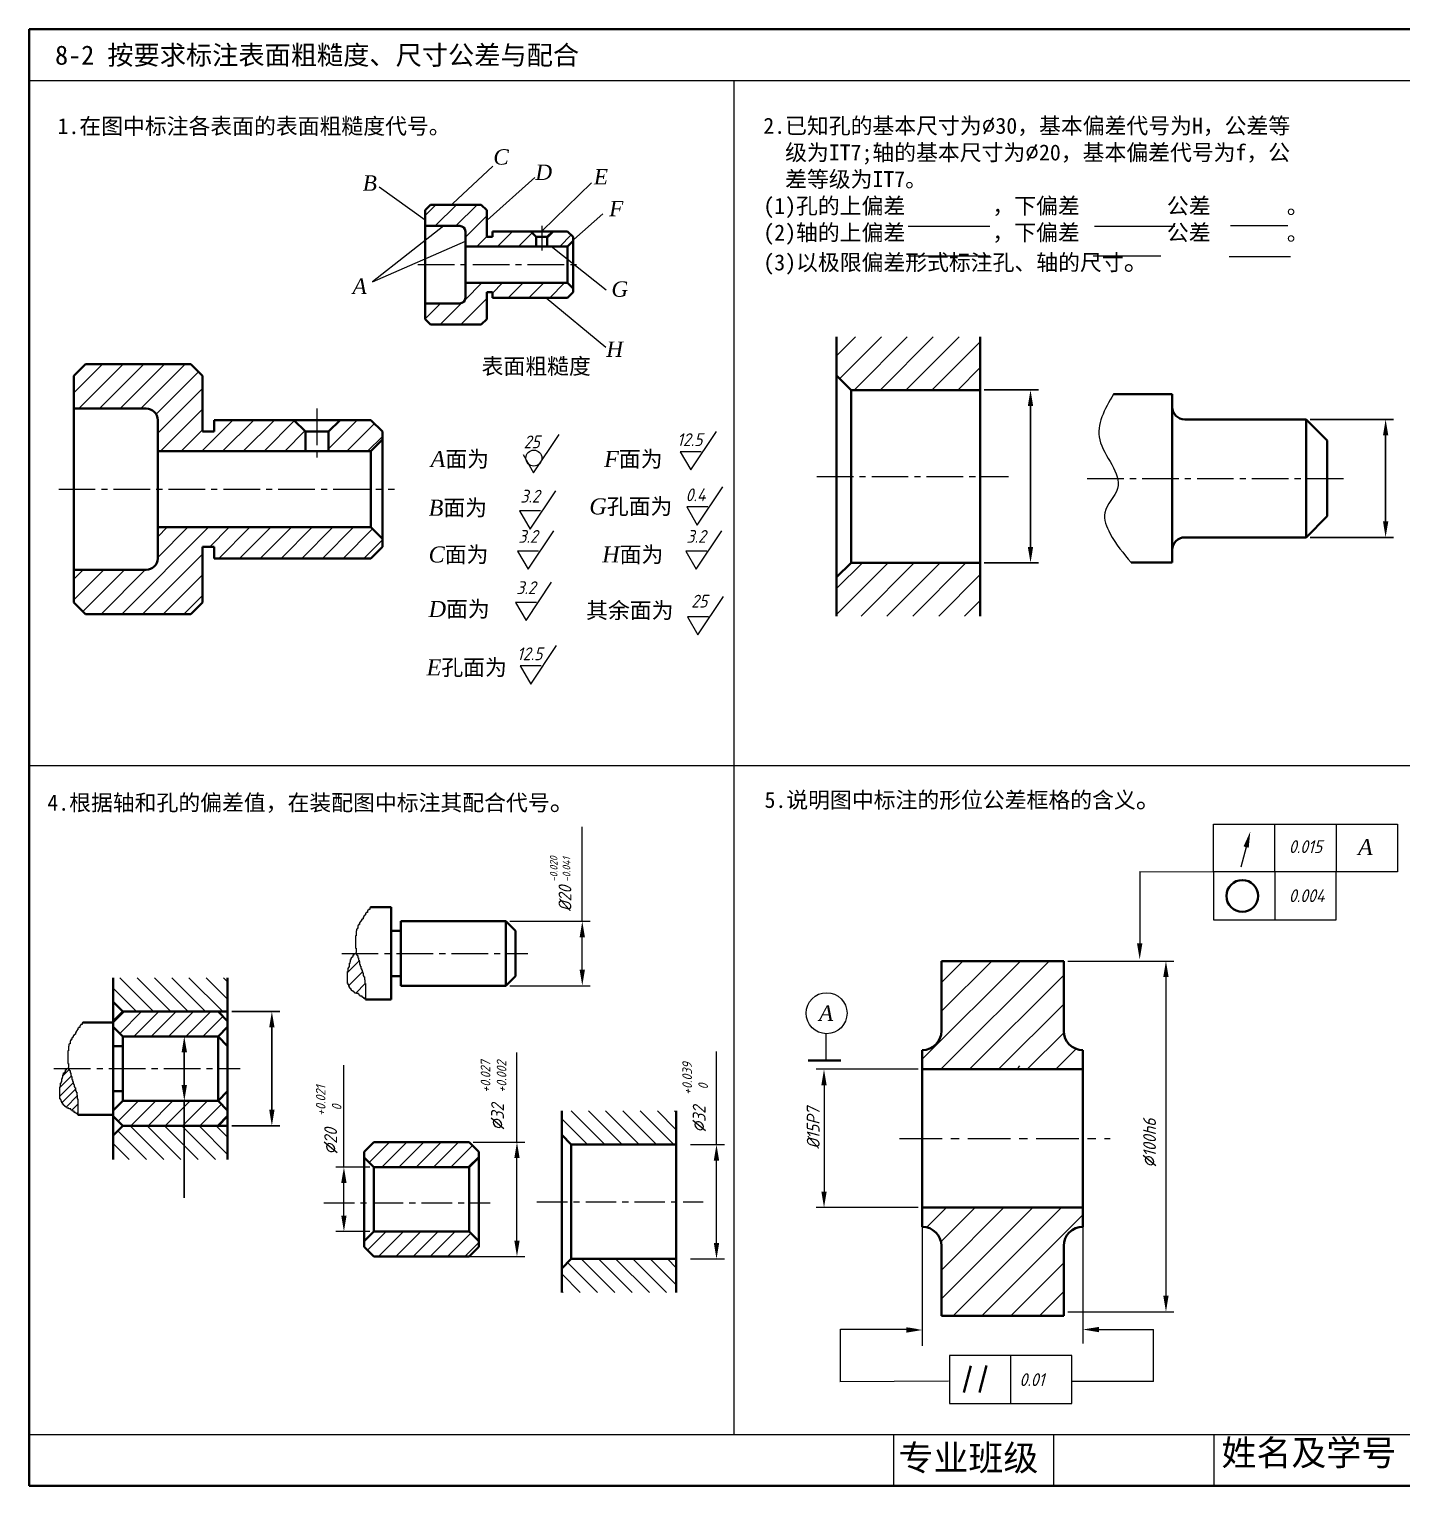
# Model space of a CAD drawing. Header units: metres. Extents: x 616 to 946, y -1678 to -1451.
# Drawn here: x 616.3 to 830.6, y -1678.4 to -1450.9 of the extents above; entities that cross this region are included whole.
import ezdxf

# ---------------------------------------------------------------- set-up
doc = ezdxf.new("R2010")
doc.units = ezdxf.units.M
doc.header["$LTSCALE"] = 0.3
doc.linetypes.add('CENTER', pattern=[50.8, 31.75, -6.35, 6.35, -6.35])
doc.linetypes.add('CENTER2', pattern=[28.575, 19.05, -3.175, 3.175, -3.175])
doc.layers.get('0').update_dxf_attribs({"lineweight": 40})
for name, color, linetype, lineweight in [('剖面线', 7, 'Continuous', 9), ('图', 7, 'Continuous', 13), ('点画线', 7, 'CENTER', 15), ('粗线', 7, 'Continuous', 40), ('细线', 7, 'Continuous', 13)]:
    doc.layers.add(name, color=color, linetype=linetype, lineweight=lineweight)
doc.styles.get("Standard").update_dxf_attribs({"font": 'TIMES.TTF', "height": 8})
doc.styles.add('style1', font='TIMESI.TTF', dxfattribs={"height": 8})
doc.styles.add('数字', font='isocp.shx', dxfattribs={"oblique": 15, "height": 2})
doc.dimstyles.new('ISO-25', dxfattribs={"dimtxt": 2, "dimasz": 2.5, "dimexe": 1.25, "dimexo": 0.625, "dimtad": 1, "dimtxsty": 'Standard', "dimcen": 2.5, "dimadec": 0, "dimazin": 0, "dimtfac": 1, "dimtmove": 0, "dimatfit": 3, "dimfxl": 0, "dimarcsym": 0})

# ---------------------------------------------------------------- blocks, each defined once
blk = doc.blocks.new('*D0')
at = {"layer": 'Defpoints', "color": 0}
for p in [(764.74, -1507.26), (764.74, -1534.26), (772.61, -1534.26)]:
    blk.add_point(p, dxfattribs=at)
at = {"layer": '图', "color": 0, "lineweight": -2}
for p, q in [((765.37, -1507.26), (773.86, -1507.26)), ((772.61, -1509.76), (772.61, -1531.76)), ((765.37, -1534.26), (773.86, -1534.26))]:
    blk.add_line(p, q, dxfattribs=at)
at = {"layer": '图', "color": 0}
for points in [[(772.19, -1509.76), (773.02, -1509.76), (772.61, -1507.26)], [(772.19, -1531.76), (773.02, -1531.76), (772.61, -1534.26)]]:
    blk.add_solid(points, dxfattribs=at)
at = {"layer": '图', "color": 0, "insert": (767.98, -1520.76), "char_height": 8, "attachment_point": 5, "rotation": 90}
blk.add_mtext('{\\f宋体|b0|i0|c134|p54; }', dxfattribs=at)
blk = doc.blocks.new('*D1')
at = {"layer": 'Defpoints', "color": 0}
for p in [(815.63, -1511.86), (815.63, -1530.28), (828.05, -1530.28)]:
    blk.add_point(p, dxfattribs=at)
at = {"layer": '图', "color": 0, "lineweight": -2}
for p, q in [((816.26, -1511.86), (829.3, -1511.86)), ((828.05, -1514.36), (828.05, -1527.78)), ((816.26, -1530.28), (829.3, -1530.28))]:
    blk.add_line(p, q, dxfattribs=at)
at = {"layer": '图', "color": 0}
for points in [[(827.64, -1514.36), (828.47, -1514.36), (828.05, -1511.86)], [(827.64, -1527.78), (828.47, -1527.78), (828.05, -1530.28)]]:
    blk.add_solid(points, dxfattribs=at)
at = {"layer": '图', "color": 0, "insert": (823.43, -1521.07), "char_height": 8, "attachment_point": 5, "rotation": 90}
blk.add_mtext('{\\f宋体|b0|i0|c134|p54; }', dxfattribs=at)
blk = doc.blocks.new('*D2')
at = {"layer": 'Defpoints', "color": 0}
for p in [(645.59, -1608.21), (640.49, -1618.28), (645.76, -1618.28)]:
    blk.add_point(p, dxfattribs=at)
at = {"layer": '细线', "color": 0, "lineweight": -2}
for p, q in [((644.96, -1608.21), (639.24, -1608.21)), ((640.49, -1610.71), (640.49, -1615.78)), ((645.14, -1618.28), (639.24, -1618.28)), ((640.49, -1618.28), (640.49, -1633.41))]:
    blk.add_line(p, q, dxfattribs=at)
at = {"layer": '细线', "color": 0}
for points in [[(640.07, -1610.71), (640.91, -1610.71), (640.49, -1608.21)], [(640.07, -1615.78), (640.91, -1615.78), (640.49, -1618.28)]]:
    blk.add_solid(points, dxfattribs=at)
at = {"layer": '细线', "color": 0, "insert": (635.86, -1627.09), "char_height": 8, "attachment_point": 5, "rotation": 90}
blk.add_mtext('{\\f宋体|b0|i0|c134|p54; }', dxfattribs=at)
blk = doc.blocks.new('*D3')
at = {"layer": 'Defpoints', "color": 0}
for p in [(647.26, -1604.31), (647.26, -1622.18), (654.16, -1622.18)]:
    blk.add_point(p, dxfattribs=at)
at = {"layer": '细线', "color": 0, "lineweight": -2}
for p, q in [((647.89, -1604.31), (655.41, -1604.31)), ((654.16, -1606.81), (654.16, -1619.68)), ((647.89, -1622.18), (655.41, -1622.18))]:
    blk.add_line(p, q, dxfattribs=at)
at = {"layer": '细线', "color": 0}
for points in [[(653.75, -1606.81), (654.58, -1606.81), (654.16, -1604.31)], [(653.75, -1619.68), (654.58, -1619.68), (654.16, -1622.18)]]:
    blk.add_solid(points, dxfattribs=at)
at = {"layer": '细线', "color": 0, "insert": (649.54, -1613.25), "char_height": 8, "attachment_point": 5, "rotation": 90}
blk.add_mtext('{\\f宋体|b0|i0|c134|p54; }', dxfattribs=at)

msp = doc.modelspace()

# ---------------------------------------------------------------- hatches: boundary and pattern name
at = {"layer": '剖面线'}
h = msp.add_hatch(dxfattribs=at)
h.set_pattern_fill('ANSI31', color=256, scale=0.72, style=0)
h.set_pattern_definition([(45, (678.1343, -1428.223), (-1.616446, 1.616446), [])])
h.paths.add_polyline_path([(684.369, -1484.834), (695.442, -1484.834), (695.442, -1483.368), (694.578, -1482.504), (688.59, -1482.504), (688.59, -1483.368), (687.726, -1483.368), (687.726, -1479.189), (686.862, -1478.325), (678.955, -1478.325), (678.091, -1479.189), (678.091, -1481.64), (683.505, -1481.64, -0.4142136), (684.369, -1482.504)])
h.paths.add_polyline_path([(701.205, -1483.97), (701.205, -1483.368), (700.341, -1482.504), (698.034, -1482.504), (697.17, -1483.368), (697.17, -1484.834), (700.341, -1484.834)])
h.paths.add_polyline_path([(701.205, -1492.008), (701.205, -1491.406), (700.341, -1490.542), (684.369, -1490.542), (684.369, -1492.872, -0.4142136), (683.505, -1493.736), (678.091, -1493.736), (678.091, -1496.187), (678.955, -1497.051), (686.862, -1497.051), (687.726, -1496.187), (687.726, -1492.008), (688.59, -1492.008), (688.59, -1492.872), (700.341, -1492.872)])
h = msp.add_hatch(dxfattribs=at)
h.set_pattern_fill('ANSI31', color=256, scale=0.9, style=0)
h.set_pattern_definition([(45, (654.547, -1432.109), (-2.02056, 2.02056), [])])
h.paths.add_polyline_path([(764.741, -1498.968), (742.341, -1498.968), (742.341, -1505.015), (744.591, -1507.265), (764.741, -1507.265)])
h.paths.add_polyline_path([(764.741, -1534.265), (744.591, -1534.265), (742.341, -1536.515), (742.341, -1542.562), (764.741, -1542.562)])
h = msp.add_hatch(dxfattribs=at)
h.set_pattern_fill('ANSI31', color=256, scale=0.72, style=0)
h.set_pattern_definition([(45, (689.9902, -1428.0297), (-1.616446, 1.616446), [])])
h.paths.add_polyline_path([(636.337, -1516.809), (659.406, -1516.809), (659.406, -1513.754), (657.606, -1511.954), (645.13, -1511.954), (645.13, -1513.754), (643.33, -1513.754), (643.33, -1505.048), (641.53, -1503.248), (625.058, -1503.248), (623.258, -1505.048), (623.258, -1510.154), (634.537, -1510.154, -0.4142136), (636.337, -1511.954)])
h.paths.add_polyline_path([(671.411, -1515.009), (671.411, -1513.754), (669.611, -1511.954), (664.806, -1511.954), (663.006, -1513.754), (663.006, -1516.809), (669.611, -1516.809)])
h.paths.add_polyline_path([(671.411, -1531.754), (671.411, -1530.499), (669.611, -1528.699), (636.337, -1528.699), (636.337, -1533.554, -0.4142136), (634.537, -1535.354), (623.258, -1535.354), (623.258, -1540.46), (625.058, -1542.26), (641.53, -1542.26), (643.33, -1540.46), (643.33, -1531.754), (645.13, -1531.754), (645.13, -1533.554), (669.611, -1533.554)])
h = msp.add_hatch(dxfattribs=at)
h.set_pattern_fill('ANSI31', color=256, style=0)
h.set_pattern_definition([(45, (1088.191, -300.4378), (-2.245064, 2.245064), [])])
h.paths.add_polyline_path([(780.788, -1613.351), (780.788, -1610.351, -0.4142136), (777.788, -1607.351), (777.788, -1596.441), (758.701, -1596.441), (758.701, -1607.351, -0.4142136), (755.701, -1610.351), (755.701, -1613.351)])
h.paths.add_polyline_path([(777.788, -1651.848), (777.788, -1640.938, -0.4142136), (780.788, -1637.938), (780.788, -1634.938), (755.701, -1634.938), (755.701, -1637.938, -0.4142136), (758.701, -1640.938), (758.701, -1651.848)])
h = msp.add_hatch(dxfattribs=at)
h.set_pattern_fill('ANSI31', color=256, scale=0.6, angle=90, style=0)
h.set_pattern_definition([(135, (722.3252, -1459.2451), (-1.347038, -1.347038), [])])
h.paths.add_polyline_path([(647.261, -1599.055), (629.374, -1599.055), (629.374, -1602.813), (630.874, -1604.313), (647.261, -1604.313)])
h.paths.add_polyline_path([(647.261, -1622.179), (630.874, -1622.179), (629.374, -1623.679), (629.374, -1627.437), (647.261, -1627.437)])
h = msp.add_hatch(dxfattribs=at)
h.set_pattern_fill('ANSI31', color=256, scale=0.6, style=0)
h.set_pattern_definition([(45, (722.3252, -1459.2451), (-1.347038, 1.347038), [])])
h.paths.add_polyline_path([(645.761, -1618.279), (630.874, -1618.279), (629.374, -1619.779), (629.374, -1620.679), (630.874, -1622.179), (645.761, -1622.179), (647.261, -1620.679), (647.261, -1619.779)])
h.paths.add_polyline_path([(647.261, -1605.813), (645.761, -1604.313), (630.874, -1604.313), (629.374, -1605.813), (629.374, -1606.713), (630.874, -1608.213), (645.761, -1608.213), (647.261, -1606.713)])
h = msp.add_hatch(dxfattribs=at)
h.set_pattern_fill('ANSI31', color=256, scale=0.3, style=0)
h.set_pattern_definition([(45, (1088.1912, -300.4378), (-0.6735192, 0.6735192), [])])
h.paths.add_polyline_path([(623.599, -1616.724), (623.506, -1616.724), (623.506, -1616.257), (623.412, -1616.257), (623.412, -1616.071), (623.319, -1616.071), (623.319, -1615.791), (623.225, -1615.791), (623.225, -1615.604), (623.132, -1615.604), (623.132, -1615.231), (623.039, -1615.231), (623.039, -1614.951), (622.945, -1614.951), (622.945, -1614.485), (622.852, -1614.485), (622.852, -1614.298), (622.758, -1614.298), (622.758, -1613.925), (622.665, -1613.925), (622.665, -1613.552), (622.572, -1613.552), (622.355, -1613.246), (622.295, -1613.246), (622.105, -1613.272), (622.105, -1613.458), (621.918, -1613.458), (621.918, -1613.738), (621.825, -1613.738), (621.825, -1613.831), (621.731, -1613.831), (621.731, -1613.925), (621.638, -1613.925), (621.638, -1614.205), (621.544, -1614.205), (621.544, -1614.578), (621.451, -1614.578), (621.451, -1614.765), (621.358, -1614.765), (621.358, -1615.324), (621.264, -1615.324), (621.264, -1615.511), (621.171, -1615.511), (621.171, -1616.071), (621.077, -1616.071), (621.077, -1617.937), (621.171, -1617.937), (621.171, -1618.124), (621.264, -1618.124), (621.264, -1618.404), (621.358, -1618.404), (621.358, -1618.59), (621.451, -1618.59), (621.451, -1618.777), (621.638, -1618.777), (621.638, -1618.963), (621.731, -1618.963), (621.731, -1619.057), (621.825, -1619.057), (621.825, -1619.15), (622.011, -1619.15), (622.011, -1619.243), (622.105, -1619.243), (622.105, -1619.337), (622.198, -1619.337), (622.198, -1619.43), (622.478, -1619.43), (622.478, -1619.523), (622.758, -1619.523), (622.758, -1619.616), (622.852, -1619.616), (622.852, -1619.71), (622.945, -1619.71), (622.945, -1619.803), (623.039, -1619.803), (623.039, -1619.896), (623.319, -1619.896), (623.319, -1620.083), (623.506, -1620.083), (623.506, -1620.176), (623.599, -1620.176), (623.599, -1620.27), (623.786, -1620.27), (623.786, -1620.363), (623.879, -1620.363), (623.879, -1617.937), (623.786, -1617.937), (623.786, -1617.377), (623.692, -1617.377), (623.692, -1616.911), (623.599, -1616.911)])
h = msp.add_hatch(dxfattribs=at)
h.set_pattern_fill('ANSI31', color=256, scale=0.6, angle=90, style=0)
h.set_pattern_definition([(135, (728.6945, -1459.0684), (-1.347038, -1.347038), [])])
h.paths.add_polyline_path([(717.297, -1619.835), (699.41, -1619.835), (699.41, -1623.594), (700.91, -1625.094), (717.297, -1625.094)])
h.paths.add_polyline_path([(717.297, -1642.959), (700.91, -1642.959), (699.41, -1644.459), (699.41, -1648.218), (717.297, -1648.218)])
h = msp.add_hatch(dxfattribs=at)
h.set_pattern_fill('ANSI31', color=256, scale=0.6, style=0)
h.set_pattern_definition([(45, (728.0856, -1458.697), (-1.347038, 1.347038), [])])
h.paths.add_polyline_path([(686.454, -1641.088), (686.454, -1640.188), (684.954, -1638.688), (670.067, -1638.688), (668.567, -1640.188), (668.567, -1641.088), (670.067, -1642.588), (684.954, -1642.588)])
h.paths.add_polyline_path([(686.454, -1627.122), (686.454, -1626.222), (684.954, -1624.722), (670.067, -1624.722), (668.567, -1626.222), (668.567, -1627.122), (670.067, -1628.622), (684.954, -1628.622)])
at = {"layer": '细线'}
h = msp.add_hatch(dxfattribs=at)
h.set_pattern_fill('ANSI31', color=256, scale=0.5, style=0)
h.set_pattern_definition([(45, (1088.1912, -300.4378), (-1.122532, 1.122532), [])])
h.paths.add_polyline_path([(668.702, -1599.392), (668.609, -1599.392), (668.609, -1598.926), (668.515, -1598.926), (668.515, -1598.739), (668.422, -1598.739), (668.422, -1598.272), (668.329, -1598.272), (668.329, -1598.086), (668.235, -1598.086), (668.235, -1597.806), (668.142, -1597.806), (668.142, -1597.619), (668.048, -1597.619), (668.048, -1597.246), (667.955, -1597.246), (667.955, -1596.966), (667.862, -1596.966), (667.862, -1596.5), (667.768, -1596.5), (667.768, -1596.313), (667.675, -1596.313), (667.675, -1595.94), (667.581, -1595.94), (667.581, -1595.567), (667.488, -1595.567), (667.272, -1595.261), (667.212, -1595.261), (667.021, -1595.287), (667.021, -1595.473), (666.834, -1595.473), (666.834, -1595.753), (666.741, -1595.753), (666.741, -1595.846), (666.648, -1595.846), (666.648, -1595.94), (666.554, -1595.94), (666.554, -1596.22), (666.461, -1596.22), (666.461, -1596.593), (666.367, -1596.593), (666.367, -1596.78), (666.274, -1596.78), (666.274, -1597.339), (666.181, -1597.339), (666.181, -1597.526), (666.087, -1597.526), (666.087, -1598.086), (665.994, -1598.086), (665.994, -1599.952), (666.087, -1599.952), (666.087, -1600.139), (666.181, -1600.139), (666.181, -1600.419), (666.274, -1600.419), (666.274, -1600.605), (666.367, -1600.605), (666.367, -1600.792), (666.554, -1600.792), (666.554, -1600.978), (666.648, -1600.978), (666.648, -1601.072), (666.741, -1601.072), (666.741, -1601.165), (666.928, -1601.165), (666.928, -1601.258), (667.021, -1601.258), (667.021, -1601.352), (667.115, -1601.352), (667.115, -1601.445), (667.395, -1601.445), (667.395, -1601.538), (667.675, -1601.538), (667.675, -1601.632), (667.768, -1601.632), (667.768, -1601.725), (667.862, -1601.725), (667.862, -1601.818), (667.955, -1601.818), (667.955, -1601.911), (668.235, -1601.911), (668.235, -1602.098), (668.422, -1602.098), (668.422, -1602.191), (668.515, -1602.191), (668.515, -1602.285), (668.702, -1602.285), (668.702, -1602.378), (668.796, -1602.378), (668.796, -1599.952), (668.702, -1599.952)])

# ---------------------------------------------------------------- linework, layer by layer
for p, q in [((946.266, -1450.906), (616.266, -1450.906)), ((616.266, -1450.906), (616.266, -1678.406)), ((616.266, -1678.406), (946.266, -1678.406))]:
    msp.add_line(p, q)
msp.add_solid([(789.404, -1594.696), (789.904, -1594.696), (789.654, -1596.196)])
at = {"layer": '图', "linetype": 'CENTER2'}
for p, q in [((676.95, -1487.688), (702.108, -1487.688)), ((739.239, -1520.765), (769.194, -1520.765)), ((781.459, -1521.069), (821.916, -1521.069)), ((620.88, -1522.754), (673.294, -1522.754)), ((665.061, -1595.261), (694.125, -1595.261)), ((620.145, -1613.246), (649.208, -1613.246))]:
    msp.add_line(p, q, dxfattribs=at)
at = {"layer": '图'}
for p, q in [((668.142, -1590.155), (668.048, -1590.155)), ((668.048, -1590.155), (668.048, -1590.341)), ((668.329, -1589.968), (668.142, -1589.968)), ((668.142, -1589.968), (668.142, -1590.155)), ((668.329, -1589.875), (668.329, -1589.968)), ((667.301, -1592.487), (667.208, -1592.487)), ((667.208, -1592.487), (667.208, -1594.447)), ((667.395, -1591.741), (667.301, -1591.741)), ((667.301, -1591.741), (667.301, -1592.487)), ((667.488, -1591.461), (667.395, -1591.461)), ((667.395, -1591.461), (667.395, -1591.741)), ((667.581, -1591.368), (667.488, -1591.368)), ((667.488, -1591.368), (667.488, -1591.461)), ((667.675, -1590.901), (667.581, -1590.901)), ((667.581, -1590.901), (667.581, -1591.368)), ((667.862, -1590.715), (667.675, -1590.715)), ((667.675, -1590.715), (667.675, -1590.901)), ((667.955, -1590.435), (667.862, -1590.435)), ((667.862, -1590.435), (667.862, -1590.715)), ((668.048, -1590.341), (667.955, -1590.341)), ((667.955, -1590.341), (667.955, -1590.435)), ((667.208, -1594.447), (667.301, -1594.447)), ((667.301, -1594.447), (667.301, -1595.1)), ((666.274, -1597.339), (666.274, -1596.78)), ((666.274, -1596.78), (666.367, -1596.78)), ((666.367, -1596.78), (666.367, -1596.593)), ((666.367, -1596.593), (666.461, -1596.593)), ((666.461, -1596.593), (666.461, -1596.22)), ((666.461, -1596.22), (666.554, -1596.22)), ((666.554, -1596.22), (666.554, -1595.94)), ((666.554, -1595.94), (666.648, -1595.94)), ((666.648, -1595.94), (666.648, -1595.846)), ((666.648, -1595.846), (666.741, -1595.846)), ((666.741, -1595.846), (666.741, -1595.753)), ((666.741, -1595.753), (666.834, -1595.753)), ((666.834, -1595.753), (666.834, -1595.473)), ((666.834, -1595.473), (667.021, -1595.473)), ((667.021, -1595.287), (667.266, -1595.254)), ((667.021, -1595.473), (667.021, -1595.287)), ((667.266, -1595.254), (667.301, -1595.1)), ((667.266, -1595.254), (667.488, -1595.567)), ((667.488, -1595.567), (667.581, -1595.567)), ((667.581, -1595.567), (667.581, -1595.94)), ((667.581, -1595.94), (667.675, -1595.94)), ((667.675, -1595.94), (667.675, -1596.313)), ((667.675, -1596.313), (667.768, -1596.313)), ((667.768, -1596.313), (667.768, -1596.5)), ((667.768, -1596.5), (667.862, -1596.5)), ((667.862, -1596.5), (667.862, -1596.966)), ((667.862, -1596.966), (667.955, -1596.966)), ((667.955, -1596.966), (667.955, -1597.246)), ((778.413, -1596.441), (795.007, -1596.441)), ((665.994, -1599.952), (665.994, -1598.086)), ((665.994, -1598.086), (666.087, -1598.086)), ((666.087, -1598.086), (666.087, -1597.526)), ((666.087, -1597.526), (666.181, -1597.526)), ((666.181, -1597.526), (666.181, -1597.339)), ((666.181, -1597.339), (666.274, -1597.339)), ((667.955, -1597.246), (668.048, -1597.246)), ((668.048, -1597.246), (668.048, -1597.619)), ((668.048, -1597.619), (668.142, -1597.619)), ((668.142, -1597.619), (668.142, -1597.806)), ((668.142, -1597.806), (668.235, -1597.806)), ((668.235, -1597.806), (668.235, -1598.086)), ((668.235, -1598.086), (668.329, -1598.086)), ((668.329, -1598.086), (668.329, -1598.272)), ((668.329, -1598.272), (668.422, -1598.272)), ((668.422, -1598.272), (668.422, -1598.739)), ((668.422, -1598.739), (668.515, -1598.739)), ((668.515, -1598.739), (668.515, -1598.926)), ((668.515, -1598.926), (668.609, -1598.926)), ((668.609, -1598.926), (668.609, -1599.392)), ((793.757, -1598.941), (793.757, -1648.707)), ((666.087, -1599.952), (665.994, -1599.952)), ((666.087, -1600.139), (666.087, -1599.952)), ((666.181, -1600.139), (666.087, -1600.139)), ((666.181, -1600.419), (666.181, -1600.139)), ((666.274, -1600.419), (666.181, -1600.419)), ((666.274, -1600.605), (666.274, -1600.419)), ((666.367, -1600.605), (666.274, -1600.605)), ((666.367, -1600.792), (666.367, -1600.605)), ((666.554, -1600.792), (666.367, -1600.792)), ((666.554, -1600.978), (666.554, -1600.792)), ((666.648, -1600.978), (666.554, -1600.978)), ((666.648, -1601.072), (666.648, -1600.978)), ((666.741, -1601.072), (666.648, -1601.072)), ((666.741, -1601.165), (666.741, -1601.072)), ((666.928, -1601.165), (666.741, -1601.165)), ((666.928, -1601.258), (666.928, -1601.165)), ((667.021, -1601.258), (666.928, -1601.258)), ((667.021, -1601.352), (667.021, -1601.258)), ((667.115, -1601.352), (667.021, -1601.352)), ((667.115, -1601.445), (667.115, -1601.352)), ((667.395, -1601.445), (667.115, -1601.445)), ((667.395, -1601.538), (667.395, -1601.445)), ((667.675, -1601.538), (667.395, -1601.538)), ((667.675, -1601.632), (667.675, -1601.538)), ((668.609, -1599.392), (668.702, -1599.392)), ((668.702, -1599.392), (668.702, -1599.952)), ((668.702, -1599.952), (668.796, -1599.952)), ((668.796, -1599.952), (668.796, -1602.471)), ((667.768, -1601.632), (667.675, -1601.632)), ((667.768, -1601.725), (667.768, -1601.632)), ((667.862, -1601.725), (667.768, -1601.725)), ((667.862, -1601.818), (667.862, -1601.725)), ((667.955, -1601.818), (667.862, -1601.818)), ((667.955, -1601.911), (667.955, -1601.818)), ((668.235, -1601.911), (667.955, -1601.911)), ((668.235, -1602.098), (668.235, -1601.911)), ((668.422, -1602.098), (668.235, -1602.098)), ((668.422, -1602.191), (668.422, -1602.098)), ((668.515, -1602.191), (668.422, -1602.191)), ((668.515, -1602.285), (668.515, -1602.191)), ((668.702, -1602.285), (668.515, -1602.285)), ((668.702, -1602.378), (668.702, -1602.285)), ((668.796, -1602.378), (668.702, -1602.378)), ((668.796, -1602.471), (668.796, -1602.378)), ((668.889, -1602.471), (668.796, -1602.471)), ((624.626, -1606.087), (624.533, -1606.087)), ((624.533, -1606.087), (624.533, -1606.367)), ((624.626, -1606.036), (624.626, -1606.087)), ((623.039, -1608.42), (622.945, -1608.42)), ((622.945, -1608.42), (622.945, -1608.7)), ((623.132, -1608.326), (623.039, -1608.326)), ((623.039, -1608.326), (623.039, -1608.42)), ((623.225, -1608.14), (623.132, -1608.14)), ((623.132, -1608.14), (623.132, -1608.326)), ((623.412, -1607.953), (623.225, -1607.953)), ((623.225, -1607.953), (623.225, -1608.14)), ((623.506, -1607.86), (623.412, -1607.86)), ((623.412, -1607.86), (623.412, -1607.953)), ((623.599, -1607.58), (623.506, -1607.58)), ((623.506, -1607.58), (623.506, -1607.86)), ((623.692, -1607.393), (623.599, -1607.393)), ((623.599, -1607.393), (623.599, -1607.58)), ((623.786, -1607.3), (623.692, -1607.3)), ((623.692, -1607.3), (623.692, -1607.393)), ((623.879, -1607.207), (623.786, -1607.207)), ((623.786, -1607.207), (623.786, -1607.3)), ((623.973, -1606.927), (623.879, -1606.927)), ((623.879, -1606.927), (623.879, -1607.207)), ((624.159, -1606.833), (623.973, -1606.833)), ((623.973, -1606.833), (623.973, -1606.927)), ((624.253, -1606.554), (624.159, -1606.554)), ((624.159, -1606.554), (624.159, -1606.833)), ((624.346, -1606.46), (624.253, -1606.46)), ((624.253, -1606.46), (624.253, -1606.554)), ((624.533, -1606.367), (624.346, -1606.367)), ((624.346, -1606.367), (624.346, -1606.46)), ((645.761, -1608.213), (630.874, -1608.213)), ((622.385, -1610.472), (622.291, -1610.472)), ((622.291, -1610.472), (622.291, -1612.432)), ((622.478, -1609.726), (622.385, -1609.726)), ((622.385, -1609.726), (622.385, -1610.472)), ((622.572, -1609.446), (622.478, -1609.446)), ((622.478, -1609.446), (622.478, -1609.726)), ((622.665, -1609.353), (622.572, -1609.353)), ((622.572, -1609.353), (622.572, -1609.446)), ((622.758, -1608.886), (622.665, -1608.886)), ((622.665, -1608.886), (622.665, -1609.353)), ((622.945, -1608.7), (622.758, -1608.7)), ((622.758, -1608.7), (622.758, -1608.886)), ((622.291, -1612.432), (622.385, -1612.432)), ((622.385, -1612.432), (622.385, -1613.085)), ((770.911, -1612.832), (770.646, -1613.096)), ((621.358, -1615.324), (621.358, -1614.765)), ((621.358, -1614.765), (621.451, -1614.765)), ((621.451, -1614.765), (621.451, -1614.578)), ((621.451, -1614.578), (621.544, -1614.578)), ((621.544, -1614.578), (621.544, -1614.205)), ((621.544, -1614.205), (621.638, -1614.205)), ((621.638, -1614.205), (621.638, -1613.925)), ((621.638, -1613.925), (621.731, -1613.925)), ((621.731, -1613.925), (621.731, -1613.831)), ((621.731, -1613.831), (621.825, -1613.831)), ((621.825, -1613.831), (621.825, -1613.738)), ((621.825, -1613.738), (621.918, -1613.738)), ((621.918, -1613.738), (621.918, -1613.458)), ((621.918, -1613.458), (622.105, -1613.458)), ((622.105, -1613.272), (622.35, -1613.238)), ((622.105, -1613.458), (622.105, -1613.272)), ((622.35, -1613.238), (622.385, -1613.085)), ((622.35, -1613.238), (622.572, -1613.552)), ((622.572, -1613.552), (622.665, -1613.552)), ((622.665, -1613.552), (622.665, -1613.925)), ((622.665, -1613.925), (622.758, -1613.925)), ((622.758, -1613.925), (622.758, -1614.298)), ((622.758, -1614.298), (622.852, -1614.298)), ((622.852, -1614.298), (622.852, -1614.485)), ((622.852, -1614.485), (622.945, -1614.485)), ((622.945, -1614.485), (622.945, -1614.951)), ((622.945, -1614.951), (623.039, -1614.951)), ((623.039, -1614.951), (623.039, -1615.231)), ((623.039, -1615.231), (623.132, -1615.231)), ((623.132, -1615.231), (623.132, -1615.604)), ((621.077, -1617.937), (621.077, -1616.071)), ((621.077, -1616.071), (621.171, -1616.071)), ((621.171, -1616.071), (621.171, -1615.511)), ((621.171, -1615.511), (621.264, -1615.511)), ((621.264, -1615.511), (621.264, -1615.324)), ((621.264, -1615.324), (621.358, -1615.324)), ((623.132, -1615.604), (623.225, -1615.604)), ((623.225, -1615.604), (623.225, -1615.791)), ((623.225, -1615.791), (623.319, -1615.791)), ((623.319, -1615.791), (623.319, -1616.071)), ((623.319, -1616.071), (623.412, -1616.071)), ((623.412, -1616.071), (623.412, -1616.257)), ((623.412, -1616.257), (623.506, -1616.257)), ((623.506, -1616.257), (623.506, -1616.724)), ((623.506, -1616.724), (623.599, -1616.724)), ((623.599, -1616.724), (623.599, -1616.911)), ((623.599, -1616.911), (623.692, -1616.911)), ((623.692, -1616.911), (623.692, -1617.377)), ((623.692, -1617.377), (623.786, -1617.377)), ((623.786, -1617.377), (623.786, -1617.937)), ((621.171, -1617.937), (621.077, -1617.937)), ((621.171, -1618.124), (621.171, -1617.937)), ((621.264, -1618.124), (621.171, -1618.124)), ((621.264, -1618.404), (621.264, -1618.124)), ((621.358, -1618.404), (621.264, -1618.404)), ((621.358, -1618.59), (621.358, -1618.404)), ((621.451, -1618.59), (621.358, -1618.59)), ((621.451, -1618.777), (621.451, -1618.59)), ((621.638, -1618.777), (621.451, -1618.777)), ((621.638, -1618.963), (621.638, -1618.777)), ((621.731, -1618.963), (621.638, -1618.963)), ((621.731, -1619.057), (621.731, -1618.963)), ((621.825, -1619.057), (621.731, -1619.057)), ((621.825, -1619.15), (621.825, -1619.057)), ((622.011, -1619.15), (621.825, -1619.15)), ((622.011, -1619.243), (622.011, -1619.15)), ((622.105, -1619.243), (622.011, -1619.243)), ((622.105, -1619.337), (622.105, -1619.243)), ((622.198, -1619.337), (622.105, -1619.337)), ((622.198, -1619.43), (622.198, -1619.337)), ((622.478, -1619.43), (622.198, -1619.43)), ((622.478, -1619.523), (622.478, -1619.43)), ((622.758, -1619.523), (622.478, -1619.523)), ((622.758, -1619.616), (622.758, -1619.523)), ((622.852, -1619.616), (622.758, -1619.616)), ((622.852, -1619.71), (622.852, -1619.616)), ((622.945, -1619.71), (622.852, -1619.71)), ((622.945, -1619.803), (622.945, -1619.71)), ((623.786, -1617.937), (623.879, -1617.937)), ((623.879, -1617.937), (623.879, -1620.456)), ((645.761, -1618.279), (630.874, -1618.279)), ((623.039, -1619.803), (622.945, -1619.803)), ((623.039, -1619.896), (623.039, -1619.803)), ((623.319, -1619.896), (623.039, -1619.896)), ((623.319, -1620.083), (623.319, -1619.896)), ((623.506, -1620.083), (623.319, -1620.083)), ((623.506, -1620.176), (623.506, -1620.083)), ((623.599, -1620.176), (623.506, -1620.176)), ((623.599, -1620.27), (623.599, -1620.176)), ((623.786, -1620.27), (623.599, -1620.27)), ((623.786, -1620.363), (623.786, -1620.27)), ((623.879, -1620.363), (623.786, -1620.363)), ((623.879, -1620.456), (623.879, -1620.363)), ((623.973, -1620.456), (623.879, -1620.456)), ((630.874, -1622.179), (647.261, -1622.179)), ((778.413, -1651.207), (795.007, -1651.207))]:
    msp.add_line(p, q, dxfattribs=at)
for points in [[(805.871, -1578.542), (806.676, -1578.758), (806.921, -1576.235)], [(793.34, -1598.941), (794.173, -1598.941), (793.757, -1596.441)], [(793.34, -1648.707), (794.173, -1648.707), (793.757, -1651.207)]]:
    msp.add_solid(points, dxfattribs=at)
at = {"layer": '点画线', "linetype": 'CENTER2'}
for p, q in [((696.306, -1481.651), (696.306, -1485.499)), ((661.206, -1510.177), (661.206, -1518.195))]:
    msp.add_line(p, q, dxfattribs=at)
at = {"layer": '点画线', "ltscale": 0.7}
msp.add_line((752.146, -1624.145), (785.025, -1624.145), dxfattribs=at)
at = {"layer": '点画线', "ltscale": 0.5}
for p, q in [((662.286, -1634.203), (688.231, -1634.203)), ((695.537, -1634.026), (721.482, -1634.026))]:
    msp.add_line(p, q, dxfattribs=at)
at = {"layer": '粗线'}
for p, q in [((678.955, -1478.325), (678.091, -1479.189)), ((686.862, -1478.325), (678.955, -1478.325)), ((687.726, -1479.189), (686.862, -1478.325)), ((678.091, -1479.189), (678.091, -1487.688)), ((687.726, -1479.189), (687.726, -1483.368)), ((678.091, -1481.64), (683.505, -1481.64)), ((684.369, -1482.504), (684.369, -1487.688)), ((688.59, -1482.504), (688.59, -1483.368)), ((688.59, -1482.504), (700.341, -1482.504)), ((694.578, -1482.504), (695.442, -1483.368)), ((698.034, -1482.504), (697.17, -1483.368)), ((700.341, -1482.504), (701.205, -1483.368)), ((700.341, -1484.834), (684.369, -1484.834)), ((687.726, -1483.368), (688.59, -1483.368)), ((695.442, -1483.368), (697.17, -1483.368)), ((695.442, -1483.368), (695.442, -1484.834)), ((697.17, -1483.368), (697.17, -1484.834)), ((700.341, -1484.834), (701.205, -1483.97)), ((700.341, -1484.834), (700.341, -1487.688)), ((701.205, -1483.368), (701.205, -1487.688)), ((678.091, -1496.187), (678.091, -1487.688)), ((684.369, -1492.872), (684.369, -1487.688)), ((700.341, -1490.542), (700.341, -1487.688)), ((701.205, -1492.008), (701.205, -1487.688)), ((700.341, -1490.542), (684.369, -1490.542)), ((687.726, -1492.008), (688.59, -1492.008)), ((687.726, -1496.187), (687.726, -1492.008)), ((688.59, -1492.872), (688.59, -1492.008)), ((700.341, -1490.542), (701.205, -1491.406)), ((700.341, -1492.872), (701.205, -1492.008)), ((678.091, -1493.736), (683.505, -1493.736)), ((688.59, -1492.872), (700.341, -1492.872)), ((678.955, -1497.051), (678.091, -1496.187)), ((687.726, -1496.187), (686.862, -1497.051)), ((686.862, -1497.051), (678.955, -1497.051)), ((742.341, -1498.968), (742.341, -1542.562)), ((764.741, -1498.968), (764.741, -1542.562)), ((625.058, -1503.248), (623.258, -1505.048)), ((641.53, -1503.248), (625.058, -1503.248)), ((643.33, -1505.048), (641.53, -1503.248)), ((623.258, -1505.048), (623.258, -1522.754)), ((643.33, -1505.048), (643.33, -1513.754)), ((742.341, -1505.015), (744.591, -1507.265)), ((744.591, -1507.265), (744.591, -1534.265)), ((744.591, -1507.265), (764.741, -1507.265)), ((785.542, -1507.915), (794.73, -1507.915)), ((794.73, -1507.915), (794.73, -1509.888)), ((623.258, -1510.154), (634.537, -1510.154)), ((794.73, -1509.888), (794.73, -1532.25)), ((636.337, -1511.954), (636.337, -1522.754)), ((645.13, -1511.954), (645.13, -1513.754)), ((645.13, -1511.954), (669.611, -1511.954)), ((657.606, -1511.954), (659.406, -1513.754)), ((664.806, -1511.954), (663.006, -1513.754)), ((669.611, -1511.954), (671.411, -1513.754)), ((796.703, -1511.861), (815.635, -1511.861)), ((815.635, -1511.861), (815.635, -1530.276)), ((815.635, -1511.861), (818.923, -1515.15)), ((643.33, -1513.754), (645.13, -1513.754)), ((659.406, -1513.754), (663.006, -1513.754)), ((659.406, -1513.754), (659.406, -1516.809)), ((663.006, -1513.754), (663.006, -1516.809)), ((669.611, -1516.809), (671.411, -1515.009)), ((671.411, -1513.754), (671.411, -1522.754)), ((669.611, -1516.809), (636.337, -1516.809)), ((669.611, -1516.809), (669.611, -1522.754)), ((818.923, -1515.15), (818.923, -1526.988)), ((623.258, -1540.46), (623.258, -1522.754)), ((636.337, -1533.554), (636.337, -1522.754)), ((669.611, -1528.699), (669.611, -1522.754)), ((671.411, -1531.754), (671.411, -1522.754)), ((669.611, -1528.699), (636.337, -1528.699)), ((669.611, -1528.699), (671.411, -1530.499)), ((815.635, -1530.276), (818.923, -1526.988)), ((796.703, -1530.276), (815.635, -1530.276)), ((643.33, -1531.754), (645.13, -1531.754)), ((643.33, -1540.46), (643.33, -1531.754)), ((645.13, -1533.554), (645.13, -1531.754)), ((669.611, -1533.554), (671.411, -1531.754)), ((794.73, -1532.25), (794.73, -1534.223)), ((623.258, -1535.354), (634.537, -1535.354)), ((645.13, -1533.554), (669.611, -1533.554)), ((742.341, -1536.515), (744.591, -1534.265)), ((744.591, -1534.265), (764.741, -1534.265)), ((788.326, -1534.223), (794.73, -1534.223)), ((625.058, -1542.26), (623.258, -1540.46)), ((641.53, -1542.26), (625.058, -1542.26)), ((643.33, -1540.46), (641.53, -1542.26)), ((672.791, -1588.051), (669.543, -1588.051)), ((672.791, -1595.261), (672.791, -1588.051)), ((672.791, -1591.728), (674.291, -1591.728)), ((674.291, -1590.228), (690.678, -1590.228)), ((674.291, -1590.228), (674.291, -1600.294)), ((690.678, -1590.228), (692.178, -1591.728)), ((690.678, -1590.228), (690.678, -1600.294)), ((692.178, -1591.728), (692.178, -1598.794)), ((672.791, -1595.261), (672.791, -1602.471)), ((758.701, -1596.441), (777.788, -1596.441)), ((758.701, -1596.441), (758.701, -1607.351)), ((777.788, -1596.441), (777.788, -1607.351)), ((629.374, -1599.055), (629.374, -1627.437)), ((647.261, -1599.055), (647.261, -1627.437)), ((672.791, -1598.794), (674.291, -1598.794)), ((692.178, -1598.794), (690.678, -1600.294)), ((674.291, -1600.294), (690.678, -1600.294)), ((629.374, -1602.813), (630.874, -1604.313)), ((672.791, -1602.471), (668.796, -1602.471)), ((629.374, -1606.036), (624.626, -1606.036)), ((630.874, -1604.313), (629.374, -1605.813)), ((629.374, -1605.813), (629.374, -1620.679)), ((630.874, -1604.313), (647.261, -1604.313)), ((645.761, -1604.313), (630.874, -1604.313)), ((645.761, -1604.313), (647.261, -1605.813)), ((647.261, -1605.813), (647.261, -1620.679)), ((629.374, -1606.713), (630.874, -1608.213)), ((629.374, -1608.213), (629.374, -1618.279)), ((630.874, -1608.213), (630.874, -1613.246)), ((630.874, -1608.213), (645.761, -1608.213)), ((645.761, -1608.213), (647.261, -1606.713)), ((645.761, -1608.213), (645.761, -1618.279)), ((645.761, -1608.213), (647.261, -1609.713)), ((645.761, -1608.213), (645.761, -1618.279)), ((629.374, -1609.713), (630.874, -1609.713)), ((647.261, -1609.713), (647.261, -1616.779)), ((755.701, -1610.351), (755.701, -1637.938)), ((780.788, -1610.351), (780.788, -1637.938)), ((780.788, -1610.351), (780.788, -1610.351)), ((737.881, -1611.996), (742.984, -1611.996)), ((630.874, -1618.279), (630.874, -1613.246)), ((755.701, -1613.351), (780.788, -1613.351)), ((629.374, -1616.779), (630.874, -1616.779)), ((647.261, -1616.779), (645.761, -1618.279)), ((630.874, -1618.279), (629.374, -1619.779)), ((630.874, -1618.279), (645.761, -1618.279)), ((645.761, -1618.279), (647.261, -1619.779)), ((629.374, -1620.456), (623.879, -1620.456)), ((630.874, -1622.179), (629.374, -1620.679)), ((647.261, -1620.679), (645.761, -1622.179)), ((699.41, -1619.835), (699.41, -1648.218)), ((717.297, -1619.835), (717.297, -1648.218)), ((629.374, -1623.679), (630.874, -1622.179)), ((647.261, -1622.179), (630.874, -1622.179)), ((699.41, -1623.594), (700.91, -1625.094)), ((670.067, -1624.722), (668.567, -1626.222)), ((668.567, -1626.222), (668.567, -1641.088)), ((684.954, -1624.722), (670.067, -1624.722)), ((684.954, -1624.722), (686.454, -1626.222)), ((686.454, -1626.222), (686.454, -1641.088)), ((700.91, -1625.094), (700.91, -1642.959)), ((700.91, -1625.094), (717.297, -1625.094)), ((668.567, -1627.122), (670.067, -1628.622)), ((670.067, -1628.622), (670.067, -1638.688)), ((684.954, -1628.622), (670.067, -1628.622)), ((684.954, -1628.622), (686.454, -1627.122)), ((684.954, -1628.622), (684.954, -1638.688)), ((755.701, -1634.938), (780.788, -1634.938)), ((780.788, -1637.938), (780.788, -1637.938)), ((670.067, -1638.688), (668.567, -1640.188)), ((684.954, -1638.688), (670.067, -1638.688)), ((684.954, -1638.688), (686.454, -1640.188)), ((670.067, -1642.588), (668.567, -1641.088)), ((686.454, -1641.088), (684.954, -1642.588)), ((758.701, -1640.938), (758.701, -1651.848)), ((777.788, -1640.938), (777.788, -1651.848)), ((684.954, -1642.588), (670.067, -1642.588)), ((699.41, -1644.459), (700.91, -1642.959)), ((700.91, -1642.959), (717.297, -1642.959)), ((758.701, -1651.848), (777.788, -1651.848)), ((763.302, -1659.651), (762.187, -1663.812)), ((765.744, -1659.607), (764.619, -1663.805))]:
    msp.add_line(p, q, dxfattribs=at)
msp.add_circle((805.667, -1586.274), 2.473, dxfattribs=at)
for centre, radius, start, end in [((683.505, -1482.504), 0.864, 0, 90), ((683.505, -1492.872), 0.864, 270, 0), ((634.537, -1511.954), 1.8, 0, 90), ((796.703, -1509.888), 1.973, 180, 270), ((796.703, -1532.25), 1.973, 90, 180), ((634.537, -1533.554), 1.8, 270, 0), ((755.701, -1607.351), 3, 270, 0), ((780.788, -1607.351), 3, 180, 270), ((755.701, -1640.938), 3, 0, 90), ((780.788, -1640.938), 3, 90, 180)]:
    msp.add_arc(centre, radius, start, end, dxfattribs=at)
at = {"layer": '细线'}
for p, q in [((616.266, -1450.906), (726.266, -1450.906)), ((616.266, -1458.906), (946.266, -1458.906)), ((726.266, -1458.906), (726.266, -1670.406)), ((682.355, -1478.169), (688.649, -1472.324)), ((687.763, -1480.738), (695.209, -1474.095)), ((678.1, -1480.738), (670.92, -1475.601)), ((696.361, -1482.42), (704.074, -1474.892)), ((701.326, -1483.749), (705.847, -1479.763)), ((681.026, -1481.623), (669.856, -1490.391)), ((753.525, -1481.662), (766.272, -1481.662)), ((782.6, -1481.662), (795.136, -1481.662)), ((803.838, -1481.557), (812.776, -1481.557)), ((669.856, -1490.391), (684.394, -1484.014)), ((697.78, -1484.811), (706.378, -1491.631)), ((753.525, -1486.293), (766.272, -1486.293)), ((782.389, -1486.293), (792.936, -1486.293)), ((803.627, -1486.398), (813.213, -1486.398)), ((696.982, -1492.871), (706.29, -1500.576)), ((695.036, -1520.185), (699.038, -1514.188)), ((719.571, -1519.742), (723.572, -1513.745)), ((693.397, -1517.344), (695.036, -1520.185)), ((717.931, -1516.901), (719.571, -1519.742)), ((721.211, -1516.901), (717.931, -1516.901)), ((694.474, -1528.989), (698.475, -1522.993)), ((720.588, -1528.358), (724.589, -1522.362)), ((692.834, -1526.149), (694.474, -1528.989)), ((696.114, -1526.149), (692.834, -1526.149)), ((722.228, -1525.518), (718.948, -1525.518)), ((718.948, -1525.518), (720.588, -1528.358)), ((694.16, -1535.27), (698.161, -1529.273)), ((720.409, -1535.27), (724.41, -1529.273)), ((692.52, -1532.429), (694.16, -1535.27)), ((695.799, -1532.429), (692.52, -1532.429)), ((718.769, -1532.429), (720.409, -1535.27)), ((722.049, -1532.429), (718.769, -1532.429)), ((693.845, -1543.277), (697.846, -1537.281)), ((720.693, -1545.506), (724.695, -1539.509)), ((692.205, -1540.437), (693.845, -1543.277)), ((695.485, -1540.437), (692.205, -1540.437)), ((719.053, -1542.665), (720.693, -1545.506)), ((722.333, -1542.665), (719.053, -1542.665)), ((694.579, -1553.185), (698.581, -1547.189)), ((692.939, -1550.345), (694.579, -1553.185)), ((696.219, -1550.345), (692.939, -1550.345)), ((616.266, -1565.906), (946.266, -1565.906)), ((702.627, -1590.228), (702.627, -1575.486)), ((801.194, -1582.518), (801.194, -1575.043)), ((801.194, -1575.043), (820.317, -1575.043)), ((810.756, -1582.518), (810.756, -1575.043)), ((820.317, -1575.043), (820.317, -1582.518)), ((820.317, -1575.043), (829.907, -1575.043)), ((829.907, -1575.043), (829.907, -1582.518)), ((806.274, -1578.65), (805.438, -1581.769)), ((789.654, -1582.454), (789.654, -1594.696)), ((789.654, -1582.454), (801.194, -1582.518)), ((801.194, -1582.518), (801.194, -1589.993)), ((820.317, -1582.518), (801.194, -1582.518)), ((810.756, -1582.518), (810.756, -1589.993)), ((820.317, -1589.993), (820.317, -1582.518)), ((829.907, -1582.518), (820.317, -1582.518)), ((668.422, -1589.875), (668.329, -1589.875)), ((668.515, -1589.595), (668.422, -1589.595)), ((668.422, -1589.595), (668.422, -1589.875)), ((668.609, -1589.408), (668.515, -1589.408)), ((668.515, -1589.408), (668.515, -1589.595)), ((668.702, -1589.315), (668.609, -1589.315)), ((668.609, -1589.315), (668.609, -1589.408)), ((668.796, -1589.222), (668.702, -1589.222)), ((668.702, -1589.222), (668.702, -1589.315)), ((668.889, -1588.942), (668.796, -1588.942)), ((668.796, -1588.942), (668.796, -1589.222)), ((669.076, -1588.848), (668.889, -1588.848)), ((668.889, -1588.848), (668.889, -1588.942)), ((669.169, -1588.569), (669.076, -1588.569)), ((669.076, -1588.569), (669.076, -1588.848)), ((669.263, -1588.475), (669.169, -1588.475)), ((669.169, -1588.475), (669.169, -1588.569)), ((669.449, -1588.382), (669.263, -1588.382)), ((669.263, -1588.382), (669.263, -1588.475)), ((669.543, -1588.102), (669.449, -1588.102)), ((669.449, -1588.102), (669.449, -1588.382)), ((669.543, -1588.051), (669.543, -1588.102)), ((801.194, -1589.993), (820.317, -1589.993)), ((691.303, -1590.228), (703.877, -1590.228)), ((702.627, -1597.794), (702.627, -1592.728)), ((691.303, -1600.294), (703.877, -1600.294)), ((740.673, -1607.763), (740.673, -1611.804)), ((723.582, -1625.094), (723.582, -1610.549)), ((665.409, -1628.622), (665.409, -1612.723)), ((692.43, -1624.722), (692.43, -1610.725)), ((755.076, -1613.351), (739.119, -1613.351)), ((740.369, -1615.851), (740.369, -1632.438)), ((685.579, -1624.722), (693.68, -1624.722)), ((719.515, -1625.094), (724.832, -1625.094)), ((669.442, -1628.622), (664.159, -1628.622)), ((692.43, -1640.088), (692.43, -1627.222)), ((723.582, -1640.459), (723.582, -1627.594)), ((665.409, -1636.188), (665.409, -1631.122)), ((755.076, -1634.938), (739.119, -1634.938)), ((755.701, -1637.938), (755.701, -1656.52)), ((780.788, -1637.938), (780.788, -1656.158)), ((669.442, -1638.688), (664.159, -1638.688)), ((684.912, -1642.588), (693.68, -1642.588)), ((719.515, -1642.959), (724.832, -1642.959)), ((742.942, -1662.061), (742.942, -1653.925)), ((742.942, -1653.925), (753.556, -1653.925)), ((782.273, -1653.991), (791.802, -1653.991)), ((791.802, -1662.126), (791.802, -1653.991)), ((759.941, -1658.049), (759.941, -1665.524)), ((779.063, -1658.049), (759.941, -1658.049)), ((769.502, -1658.049), (769.502, -1665.524)), ((779.063, -1665.524), (779.063, -1658.049)), ((742.827, -1662.086), (759.817, -1661.986)), ((791.802, -1662.126), (779.165, -1662.126)), ((759.941, -1665.524), (779.063, -1665.524)), ((616.266, -1670.406), (946.266, -1670.406)), ((751.266, -1678.406), (751.266, -1670.406)), ((757.576, -1670.406), (778.086, -1670.406)), ((776.266, -1678.406), (776.266, -1670.406)), ((801.266, -1678.406), (801.266, -1670.406))]:
    msp.add_line(p, q, dxfattribs=at)
for centre, radius in [((695.066, -1517.899), 1.25), ((740.769, -1604.589), 3.199)]:
    msp.add_circle(centre, radius, dxfattribs=at)
msp.add_spline([(785.542, -1507.915), (783.407, -1515.03), (786.214, -1522.637), (784.209, -1526.441), (785.011, -1529.644), (788.326, -1534.223)], degree=3, dxfattribs=at)
for points in [[(702.21, -1592.728), (703.043, -1592.728), (702.627, -1590.228)], [(789.238, -1593.696), (790.071, -1593.696), (789.654, -1596.196)], [(702.21, -1597.794), (703.043, -1597.794), (702.627, -1600.294)], [(739.953, -1615.851), (740.786, -1615.851), (740.369, -1613.351)], [(692.013, -1627.222), (692.847, -1627.222), (692.43, -1624.722)], [(723.165, -1627.594), (723.998, -1627.594), (723.582, -1625.094)], [(664.992, -1631.122), (665.825, -1631.122), (665.409, -1628.622)], [(739.953, -1632.438), (740.786, -1632.438), (740.369, -1634.938)], [(664.992, -1636.188), (665.825, -1636.188), (665.409, -1638.688)], [(692.013, -1640.088), (692.847, -1640.088), (692.43, -1642.588)], [(723.165, -1640.459), (723.998, -1640.459), (723.582, -1642.959)], [(753.229, -1653.645), (753.229, -1654.478), (755.729, -1654.062)], [(753.556, -1653.675), (753.556, -1654.175), (755.056, -1653.925)], [(782.273, -1653.741), (782.273, -1654.241), (780.773, -1653.991)], [(783.288, -1653.577), (783.288, -1654.41), (780.788, -1653.993)]]:
    msp.add_solid(points, dxfattribs=at)

# ---------------------------------------------------------------- texts
at = {"char_height": 2.4, "width": 3.014, "attachment_point": 1}
for s, insert in [('{\\fTimes New Roman|b0|i1|c0|p18;C}', (688.738, -1469.667)), ('{\\fTimes New Roman|b0|i1|c0|p18;B}', (668.349, -1473.741)), ('{\\fTimes New Roman|b0|i1|c0|p18;D}', (695.298, -1472.058)), ('{\\fTimes New Roman|b0|i1|c0|p18;E}', (704.428, -1472.767)), ('{\\fTimes New Roman|b0|i1|c0|p18;G}', (707.176, -1490.302)), ('{\\fTimes New Roman|b0|i1|c0|p18;H}', (706.378, -1499.69))]:
    msp.add_mtext(s, dxfattribs=dict(at, insert=insert))
at = {"insert": (706.822, -1477.726), "char_height": 2.4, "width": 3.014, "attachment_point": 1, "style": 'style1'}
msp.add_mtext('F', dxfattribs=at)
at = {"char_height": 2.5, "attachment_point": 1}
for s, insert in [('{\\f宋体|b0|i0|c134|p54;表面粗糙度}', (686.908, -1502.296)), ('{\\f宋体|b0|i0|c134|p54;5.说明图中标注的形位公差框格的含义\\H1.2x;。}', (731.08, -1569.531)), ('{\\f宋体|b0|i0|c134|p54;4.根据轴和孔的偏差值，在装配图中标注其配合代号\\H1.2x;。}', (619.11, -1569.956))]:
    msp.add_mtext(s, dxfattribs=dict(at, insert=insert))
at = {"layer": '细线', "attachment_point": 1}
for s, insert, char_height, width in [('{\\fSimHei|b0|i0|c134|p2;8-2 按要求标注表面粗糙度、尺寸公差与配合}', (620.31, -1453.463), 3, 110), ('{\\f宋体|b0|i0|c134|p2;1.在图中标注各表面的表面粗糙度代号。}', (620.699, -1464.801), 2.5, 110), ('{\\fTimes New Roman|b0|i1|c0|p18;A}', (666.754, -1489.859), 2.4, 3.014), ('{\\fTimes New Roman|b0|i1|c0|p18;A}', (823.732, -1577.39), 2.5, 7.4202), ('{\\fTimes New Roman|b0|i1|c0|p18;A}', (739.582, -1603.383), 2.4, 3.37011), ('{\\f仿宋_GB2312|b0|i0|c134|p49;专业班级}', (752.001, -1672.027), 4, 23.3701), ('{\\f仿宋_GB2312|b0|i0|c134|p49;姓名及学号}', (802.43, -1671.229), 4, 29.8443)]:
    msp.add_mtext(s, dxfattribs=dict(at, insert=insert, char_height=char_height, width=width))
at = {"layer": '细线', "char_height": 2.5, "attachment_point": 1}
for s, insert in [('{\\f宋体|b0|i0|c134|p54;2.已知孔的基本尺寸为\\Ftxt.shx;%%C\\f宋体|b0|i0|c134|p54;30，基本偏差代号为H，公差等\\P  级为IT7;轴的基本尺寸为\\Ftxt.shx;%%C\\f宋体|b0|i0|c134|p54;20，基本偏差代号为f，公\\P  差等级为IT7。\\P(1)孔的上偏差        ，下偏差        公差       。\\P(2)\\f宋体|b0|i0|c134|p6;轴的上偏差        ，下偏差        公差       。\\P\\f宋体|b0|i0|c134|p54;(3)以极限偏差形式标注孔、轴的尺寸\\H1.2x;。}', (730.895, -1464.749)), ('{\\fTimes New Roman|b0|i1|c0|p18;A\\f宋体|b0|i0|c134|p54;面为}', (678.938, -1516.794)), ('{\\fTimes New Roman|b0|i1|c0|p18;F\\f宋体|b0|i0|c134|p54;面为}', (706.036, -1516.794)), ('{\\fTimes New Roman|b0|i1|c0|p18;B\\f宋体|b0|i0|c134|p54;面为}', (678.633, -1524.398)), ('{\\fTimes New Roman|b0|i1|c0|p18;G\\f宋体|b0|i0|c134|p54;孔面为}', (703.731, -1524.188)), ('{\\fTimes New Roman|b0|i1|c0|p18;C\\f宋体|b0|i0|c134|p54;面为}', (678.633, -1531.699)), ('{\\fTimes New Roman|b0|i1|c0|p18;H\\f宋体|b0|i0|c134|p54;面为}', (705.732, -1531.699)), ('{\\fTimes New Roman|b0|i1|c0|p18;D\\f宋体|b0|i0|c134|p54;面为}', (678.633, -1540.217)), ('{\\f宋体|b0|i0|c134|p54;其余面为}', (703.226, -1540.427)), ('{\\fTimes New Roman|b0|i1|c0|p18;E\\f宋体|b0|i0|c134|p54;孔面为}', (678.317, -1549.331))]:
    msp.add_mtext(s, dxfattribs=dict(at, insert=insert))
at = {"layer": '细线', "char_height": 2, "attachment_point": 1, "style": '数字'}
for s, insert, width in [('25', (693.467, -1514.368), 0.85922), ('12.5', (717.427, -1514.019), 0.85922), ('3.2', (692.953, -1522.847), 0.85922), ('0.4', (718.751, -1522.635), 0.85922), ('3.2', (692.639, -1529.128), 0.85922), ('3.2', (718.888, -1529.128), 0.85922), ('3.2', (692.325, -1537.136), 0.85922), ('25', (719.629, -1539.237), 0.85922), ('12.5', (692.435, -1547.463), 0.85922), ('0.015', (812.941, -1577.579), 8.2847), ('0.004', (812.941, -1585.239), 8.2847), ('0.01', (770.881, -1660.82), 8.2847)]:
    msp.add_mtext(s, dxfattribs=dict(at, insert=insert, width=width))
at = {"layer": '细线', "char_height": 1.5, "width": 17.5578, "attachment_point": 1, "rotation": 90, "style": '数字'}
for s, insert in [('{\\H0.8x;-0.020\\P-0.041}', (697.56, -1584.105)), ('+0.027\\P+0.002', (686.77, -1617.005)), ('+0.039\\P 0', (718.248, -1617.355)), ('+0.021\\P 0', (661.028, -1620.629))]:
    msp.add_mtext(s, dxfattribs=dict(at, insert=insert))
at = {"layer": '细线', "char_height": 2, "attachment_point": 5, "rotation": 90, "style": '数字'}
for s, insert in [('%%c20', (699.922, -1586.695)), ('{\\Ftxt.shx;%%c}32', (689.397, -1620.828)), ('{\\Ftxt.shx;%%c}32', (720.875, -1621.178)), ('%%C15P7', (738.683, -1622.532)), ('{\\Ftxt.shx;%%c}100h6', (791.195, -1624.898)), ('{\\Ftxt.shx;%%c}20', (663.336, -1624.617))]:
    msp.add_mtext(s, dxfattribs=dict(at, insert=insert))

# ---------------------------------------------------------------- dimensions: what is measured, and where the dimension line sits
at = {"layer": '图'}
for base, p1, p2, picture, middle in [((772.608, -1534.265), (764.741, -1507.265), (764.741, -1534.265), '*D0', (767.983, -1520.765)), ((828.052, -1530.276), (815.635, -1511.861), (815.635, -1530.276), '*D1', (823.427, -1521.069))]:
    dim = msp.add_linear_dim(base=base, p1=p1, p2=p2, angle=90, text='{\\f宋体|b0|i0|c134|p54; }', dimstyle='ISO-25', override={"dimasz": 2.5}, dxfattribs=at)
    dim.commit()
    dim.dimension.update_dxf_attribs({"geometry": picture, "text_midpoint": middle})
at = {"layer": '细线'}
for base, p1, p2, picture, middle in [((654.162, -1622.179), (647.261, -1604.313), (647.261, -1622.179), '*D3', (649.537, -1613.246)), ((640.489, -1618.279), (645.59, -1608.213), (645.761, -1618.279), '*D2', (635.864, -1627.093))]:
    dim = msp.add_linear_dim(base=base, p1=p1, p2=p2, angle=90, text='{\\f宋体|b0|i0|c134|p54; }', dimstyle='ISO-25', dxfattribs=at)
    dim.commit()
    dim.dimension.update_dxf_attribs({"geometry": picture, "text_midpoint": middle})

doc.saveas('drawing.dxf')
